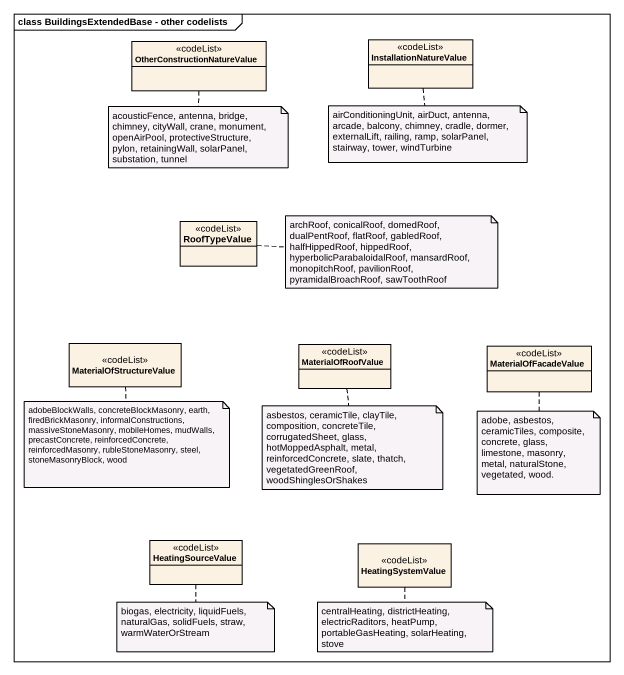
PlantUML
@startuml
mainframe class BuildingsExtendedBase - other codelists
hide circle
hide empty members
class OtherConstructionNatureValue <<codeList>>
class InstallationNatureValue <<codeList>>
class RoofTypeValue <<codeList>>
class MaterialOfStructureValue <<codeList>>
class MaterialOfRoofValue <<codeList>>
class MaterialOfFacadeValue <<codeList>>
class HeatingSourceValue <<codeList>>
class HeatingSystemValue <<codeList>>
note bottom of OtherConstructionNatureValue : acousticFence, antenna, bridge, chimney, cityWall, crane, monument, openAirPool, protectiveStructure, pylon, retainingWall, solarPanel, substation, tunnel
note bottom of InstallationNatureValue : airConditioningUnit, airDuct, antenna, arcade, balcony, chimney, cradle, dormer, externalLift, railing, ramp, solarPanel, stairway, tower, windTurbine
note right of RoofTypeValue : archRoof, conicalRoof, domedRoof, dualPentRoof, flatRoof, gabledRoof, halfHippedRoof, hippedRoof, hyperbolicParabaloidalRoof, mansardRoof, monopitchRoof, pavilionRoof, pyramidalBroachRoof, sawToothRoof
note bottom of MaterialOfStructureValue : adobeBlockWalls, concreteBlockMasonry, earth, firedBrickMasonry, informalConstructions, massiveStoneMasonry, mobileHomes, mudWalls, precastConcrete, reinforcedConcrete, reinforcedMasonry, rubleStoneMasonry, steel, stoneMasonryBlock, wood
note bottom of MaterialOfRoofValue : asbestos, ceramicTile, clayTile, composition, concreteTile, corrugatedSheet, glass, hotMoppedAsphalt, metal, reinforcedConcrete, slate, thatch, vegetatedGreenRoof, woodShinglesOrShakes
note bottom of MaterialOfFacadeValue : adobe, asbestos, ceramicTiles, composite, concrete, glass, limestone, masonry, metal, naturalStone, vegetated, wood.
note bottom of HeatingSourceValue : biogas, electricity, liquidFuels, naturalGas, solidFuels, straw, warmWaterOrStream
note bottom of HeatingSystemValue : centralHeating, districtHeating, electricRaditors, heatPump, portableGasHeating, solarHeating, stove
@enduml
